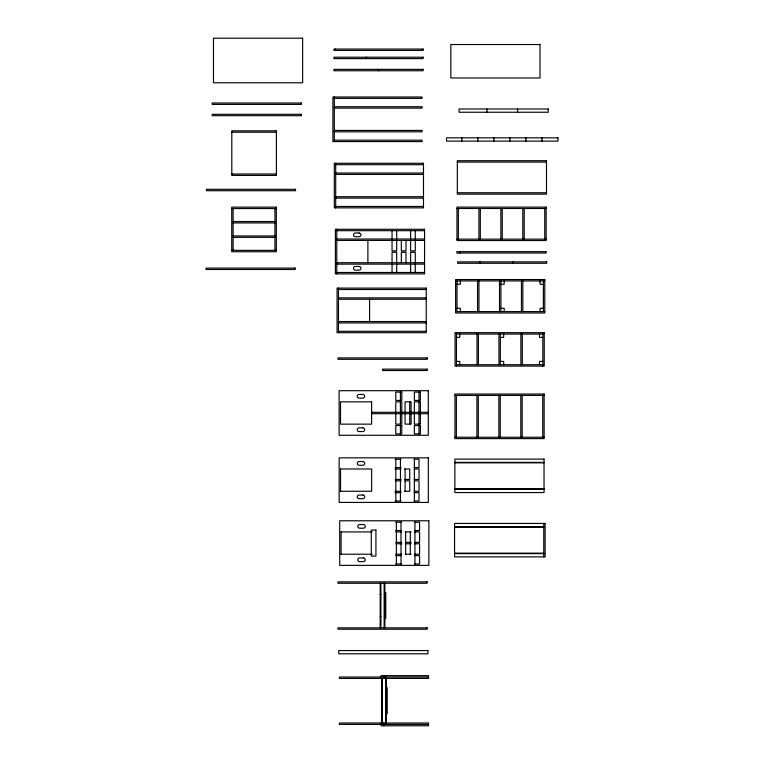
<?xml version="1.0" encoding="UTF-8"?>
<svg xmlns="http://www.w3.org/2000/svg" width="764" height="764" viewBox="0 0 764 764"><rect width="100%" height="100%" fill="white"/><g stroke="black" fill="none" stroke-linecap="round" stroke-linejoin="round"><path stroke-width="1.15" d="M334.307 98.384L422.081 98.384L422.081 96.99L332.913 96.99L332.913 141.579L422.081 141.579L422.081 140.184L334.307 140.184M334.307 106.74L422.081 106.74L422.081 108.135L334.307 108.135M334.307 130.424L422.081 130.424L422.081 131.819L334.307 131.819M231.807 132.22L276.396 132.22M457.33 162.092L546.499 162.092M335.702 164.671L423.476 164.671M335.702 173.027L423.476 173.027M231.807 174.011L276.396 174.011M335.702 174.421L423.476 174.421M457.33 192.748L546.499 192.748M335.702 196.711L423.476 196.711M335.702 198.105L423.476 198.105M335.702 206.471L423.476 206.471M231.731 208.553L276.32 208.553M456.967 208.496L546.136 208.496M233.125 221.55L274.925 221.55M233.125 222.945L274.925 222.945M336.781 230.68L424.555 230.68M233.125 235.952L274.925 235.952M233.125 237.346L274.925 237.346M336.781 239.036L424.555 239.036M456.967 239.151L546.136 239.151M336.781 240.431L424.555 240.431M231.731 250.353L276.32 250.353M336.781 262.73L424.555 262.73M336.781 264.124L424.555 264.124M336.781 272.481L424.555 272.481M455.611 280.942L544.789 280.942M457.006 284.246L460.32 284.246L460.32 280.942M500.897 284.246L504.202 284.246L504.202 280.942M543.395 284.284L540.081 284.284L540.081 280.971M338.462 289.499L426.245 289.499M338.462 297.855L426.245 297.855M338.462 299.249L426.245 299.249M457.006 308.284L460.32 308.284L460.32 311.597M500.897 308.284L504.202 308.284L504.202 311.597M543.395 308.284L540.081 308.284L540.081 311.597M455.611 311.597L544.789 311.597M338.462 321.548L426.245 321.548M338.462 322.943L426.245 322.943M338.462 331.299L426.245 331.299M456.461 334.049L542.841 334.088M456.461 337.363L459.766 337.363L459.766 334.049M500.344 337.363L503.657 337.363L503.657 334.049M542.841 337.392L539.527 337.392L539.527 334.049M456.461 361.401L459.766 361.401L459.766 364.705M500.344 361.401L503.657 361.401L503.657 364.705M542.841 361.401L539.527 361.401L539.527 364.705M456.461 364.705L542.841 364.705M454.962 395.427L544.13 395.427M371.619 412.293L428.279 412.293M371.619 413.687L428.279 413.687M454.962 437.228L544.13 437.228M395.103 459.231L401.033 459.231M414.088 459.231L419.035 459.231L419.035 467.587L414.088 467.587M454.866 462.373L544.035 462.373M454.866 462.841L544.035 462.841M395.103 467.587L401.033 467.587M340.543 468.981L371.657 468.981L371.657 491.271L340.543 491.271M395.103 468.981L401.033 468.981M404.595 468.981L409.743 468.981L409.743 479.429L404.71 479.429M414.088 468.981L419.035 468.981L419.035 479.429L414.155 479.429M395.265 479.429L401.167 479.429M395.265 480.823L401.167 480.823M404.71 480.823L409.743 480.823L409.743 491.271L404.595 491.271M414.155 480.823L419.035 480.823L419.035 491.271L414.088 491.271M454.866 488.845L544.035 488.845M454.866 489.304L544.035 489.304M395.103 491.271L401.033 491.271M395.103 492.665L401.033 492.665M414.088 492.665L419.035 492.665L419.035 501.031L414.088 501.031M395.103 501.031L401.033 501.031M395.666 522.175L401.597 522.175M414.642 522.175L419.589 522.175L419.589 530.531L414.642 530.531M454.58 526.683L543.758 526.683M454.58 527.15L543.758 527.15M395.666 530.531L401.597 530.531M341.097 531.925L372.211 531.925M395.666 531.925L401.597 531.925M405.149 531.925L411.08 531.925M414.642 531.925L419.589 531.925L419.589 542.373L414.709 542.373M395.819 542.373L401.721 542.373M405.264 542.373L411.166 542.373M395.819 543.767L401.721 543.767M405.264 543.767L411.166 543.767M414.709 543.767L419.589 543.767L419.589 554.215L414.642 554.215M454.58 553.155L543.758 553.155M454.58 553.623L543.758 553.623M341.097 554.215L372.211 554.215M395.666 554.215L401.597 554.215M405.149 554.215L411.08 554.215M395.666 555.609L401.597 555.609M414.642 555.609L419.589 555.609L419.589 563.975L414.642 563.975M395.666 563.975L401.597 563.975M384.836 592.549L385.763 592.549L385.763 618.553L384.836 618.553M380.195 594.402L380.883 594.402M380.195 616.691L380.883 616.691M428.537 677.038L339.369 677.038L339.369 678.432L428.537 678.432L428.537 675.643L381.121 675.643L381.121 678.432M386.269 687.715L387.205 687.715L387.205 713.729L386.269 713.729M381.628 689.577L382.325 689.577M381.628 711.867L382.325 711.867M428.537 724.406L339.369 724.406L339.369 723.011L428.537 723.011L428.537 725.8L381.121 725.8L381.121 723.011M544.751 208.496L544.751 239.151M543.758 523.436L543.758 556.87M543.395 280.942L543.395 311.597M542.841 332.693L542.841 366.099M542.736 395.427L542.736 437.228M541.943 137.854L541.943 141.101M525.918 137.854L525.918 141.101M524.199 208.496L524.199 239.151M522.843 280.942L522.843 311.597M522.805 208.496L522.805 239.151M522.289 334.049L522.289 364.705M522.184 395.427L522.184 437.228M521.449 280.942L521.449 311.597M520.895 334.049L520.895 364.705M520.8 395.427L520.8 437.228M517.591 108.994L517.591 112.241M513.284 261.871L513.284 263.265M509.903 137.854L509.903 141.101M502.254 208.496L502.254 239.151M500.859 208.496L500.859 239.151M500.897 280.942L500.897 311.597M500.344 334.049L500.344 364.705M500.248 395.427L500.248 437.228M499.503 280.942L499.503 311.597M498.949 334.049L498.949 364.705M498.854 395.427L498.854 437.228M493.878 137.854L493.878 141.101M486.945 108.994L486.945 112.241M480.308 208.496L480.308 239.151M479.849 261.871L479.849 263.265M478.913 208.496L478.913 239.151M478.952 280.942L478.952 311.597M478.398 334.049L478.398 364.705M478.302 395.427L478.302 437.228M477.853 137.854L477.853 141.101M477.557 280.942L477.557 311.597M477.013 334.049L477.013 364.705M476.908 395.427L476.908 437.228M461.828 137.854L461.828 141.101M459.632 251.652L459.632 253.046M458.362 208.496L458.362 239.151M457.006 280.942L457.006 311.597M456.461 332.665L456.461 366.099M456.356 395.427L456.356 437.228M420.381 412.293L420.381 401.845L414.346 401.845L414.346 412.293M420.381 413.687L420.381 424.135L414.346 424.135L414.346 413.687M418.987 392.094L418.987 400.451M418.987 401.845L418.987 412.293M418.987 413.687L418.987 424.135M418.987 425.529L418.987 433.885M415.263 230.68L415.263 239.036M415.263 240.431L415.263 250.888L410.621 250.888L410.621 240.431M415.263 262.73L415.263 252.273L410.621 252.273L410.621 262.73M415.263 264.124L415.263 272.481M414.938 522.175L414.938 530.531M414.938 531.925L414.938 542.373M414.938 543.767L414.938 554.215M414.938 555.609L414.938 563.975M414.384 459.231L414.384 467.587M414.384 468.981L414.384 479.429M414.384 480.823L414.384 491.271M414.384 492.665L414.384 501.031M411.099 412.293L411.099 401.845L405.054 401.845L405.054 412.293M411.099 413.687L411.099 424.135L405.054 424.135L405.054 413.687M410.621 230.68L410.621 239.036M410.621 264.124L410.621 272.481M410.297 531.925L410.297 542.373M410.297 543.767L410.297 554.215M409.705 401.845L409.705 412.293M409.705 413.687L409.705 424.135M405.98 240.431L405.98 250.888L401.329 250.888L401.329 240.431M405.98 262.73L405.98 252.273L401.329 252.273L401.329 262.73M405.655 531.925L405.655 542.373M405.655 543.767L405.655 554.215M405.101 468.981L405.101 479.429M405.101 480.823L405.101 491.271M401.807 412.293L401.807 401.845L395.771 401.845L395.771 412.293M401.807 413.687L401.807 424.135L395.771 424.135L395.771 413.687M401.004 522.175L401.004 530.531M401.004 531.925L401.004 542.373M401.004 543.767L401.004 554.215M401.004 555.609L401.004 563.975M400.412 392.094L400.412 400.451M400.412 401.845L400.412 412.293M400.412 413.687L400.412 424.135M400.412 425.529L400.412 433.885M400.451 459.231L400.451 467.587M400.451 468.981L400.451 479.429M400.451 480.823L400.451 491.271M400.451 492.665L400.451 501.031M396.688 230.68L396.688 239.036M396.688 240.431L396.688 250.888L392.047 250.888L392.047 240.431M396.688 262.73L396.688 252.273L392.047 252.273L392.047 262.73M396.688 264.124L396.688 272.481M396.363 522.175L396.363 530.531M396.363 531.925L396.363 542.373M396.363 543.767L396.363 554.215M396.363 555.609L396.363 563.975M395.809 459.231L395.809 467.587M395.809 468.981L395.809 479.429M395.809 480.823L395.809 491.271M395.809 492.665L395.809 501.031M392.047 230.68L392.047 239.036M392.047 264.124L392.047 272.481M386.269 678.432L386.269 723.011M385.648 677.038L385.648 678.432M385.648 723.011L385.648 724.406M385.572 678.432L385.572 723.011M384.836 583.257L384.836 627.846M384.139 583.257L384.139 627.846M383.786 675.643L383.786 678.432M383.786 723.011L383.786 725.8M382.325 678.432L382.325 723.011M381.628 678.432L381.628 723.011M380.883 583.257L380.883 627.846M380.195 583.257L380.195 627.846M378.514 69.362L378.514 70.756M369.585 299.249L369.585 321.548M367.895 240.431L367.895 262.73M366.443 57.204L366.443 58.599M341.097 531.677L341.097 554.568M340.543 468.733L340.543 491.624M338.462 288.104L338.462 332.693M336.781 229.286L336.781 273.875M335.702 163.276L335.702 207.865M335.32 49.049L335.32 50.443M334.307 96.99L334.307 141.579M274.925 208.553L274.925 250.353M233.125 208.553L233.125 250.353M302.649 38.2L213.471 38.2L213.471 82.789L302.649 82.789L302.649 38.2M539.995 44.532L450.827 44.532L450.827 77.976L539.995 77.976L539.995 44.532M423.103 49.049L333.935 49.049L333.935 50.443L423.103 50.443L423.103 49.049M423.103 57.204L333.935 57.204L333.935 58.599L423.103 58.599L423.103 57.204M423.103 69.362L333.935 69.362L333.935 70.756L423.103 70.756L423.103 69.362M301.36 103.006L212.182 103.006L212.182 104.401L301.36 104.401L301.36 103.006M548.246 108.994L459.078 108.994L459.078 112.241L548.246 112.241L548.246 108.994M301.388 114.314L212.22 114.314L212.22 115.708L301.388 115.708L301.388 114.314M276.396 130.825L231.807 130.825L231.807 175.405L276.396 175.405L276.396 130.825M557.968 137.854L446.51 137.854L446.51 141.101L557.968 141.101L557.968 137.854M546.499 160.707L457.33 160.707L457.33 194.142L546.499 194.142L546.499 160.707M423.476 163.276L334.307 163.276L334.307 207.865L423.476 207.865L423.476 163.276M295.563 189.329L206.395 189.329L206.395 190.723L295.563 190.723L295.563 189.329M546.136 207.111L456.967 207.111L456.967 240.545L546.136 240.545L546.136 207.111M276.32 207.159L231.731 207.159L231.731 251.738L276.32 251.738L276.32 207.159M424.555 229.286L335.386 229.286L335.386 273.875L424.555 273.875L424.555 229.286M359.07 233.001L355.356 233.001A1.862 1.862 0 0 0 353.493 234.863A1.862 1.862 0 0 0 355.356 236.716L359.07 236.716A1.862 1.862 0 0 0 360.923 234.863A1.862 1.862 0 0 0 359.07 233.001M546.012 251.652L456.843 251.652L456.843 253.046L546.012 253.046L546.012 251.652M546.728 261.871L457.55 261.871L457.55 263.265L546.728 263.265L546.728 261.871M359.07 266.445L355.356 266.445A1.862 1.862 0 0 0 353.493 268.298A1.862 1.862 0 0 0 355.356 270.16L359.07 270.16A1.862 1.862 0 0 0 360.923 268.298A1.862 1.862 0 0 0 359.07 266.445M295.2 268.088L206.032 268.088L206.032 269.482L295.2 269.482L295.2 268.088M544.789 279.548L455.611 279.548L455.611 312.982L544.789 312.982L544.789 279.548M426.245 288.104L337.067 288.104L337.067 332.693L426.245 332.693L426.245 288.104M544.235 332.693L455.067 332.665L455.067 366.099L544.235 366.099L544.235 332.665M427.162 357.915L337.994 357.915L337.994 359.309L427.162 359.309L427.162 357.915M427.162 369.146L382.573 369.146L382.573 370.53L427.162 370.53L427.162 369.146M428.279 390.7L339.111 390.7L339.111 435.279L428.279 435.279L428.279 390.7M401.807 392.094L395.771 392.094L395.771 400.451L401.807 400.451L401.807 392.094M420.381 392.094L414.346 392.094L414.346 400.451L420.381 400.451L420.381 392.094M544.13 394.033L454.962 394.033L454.962 438.612L544.13 438.612L544.13 394.033M362.795 394.415L359.08 394.415A1.862 1.862 0 0 0 357.218 396.268A1.862 1.862 0 0 0 359.08 398.13L362.795 398.13A1.862 1.862 0 0 0 364.657 396.268A1.862 1.862 0 0 0 362.795 394.415M371.619 401.845L340.505 401.845L340.505 424.135L371.619 424.135L371.619 401.845M401.807 425.529L395.771 425.529L395.771 433.885L401.807 433.885L401.807 425.529M420.381 425.529L414.346 425.529L414.346 433.885L420.381 433.885L420.381 425.529M362.795 427.85L359.08 427.85A1.862 1.862 0 0 0 357.218 429.712A1.862 1.862 0 0 0 359.08 431.564L362.795 431.564A1.862 1.862 0 0 0 364.657 429.712A1.862 1.862 0 0 0 362.795 427.85M428.317 457.837L339.149 457.837L339.149 502.416L428.317 502.416L428.317 457.837M544.035 459.116L454.866 459.116L454.866 492.56L544.035 492.56L544.035 459.116M362.833 461.551L359.118 461.551A1.862 1.862 0 0 0 357.266 463.404A1.862 1.862 0 0 0 359.118 465.266L362.833 465.266A1.862 1.862 0 0 0 364.695 463.404A1.862 1.862 0 0 0 362.833 461.551M362.833 494.986L359.118 494.986A1.862 1.862 0 0 0 357.266 496.848A1.862 1.862 0 0 0 359.118 498.701L362.833 498.701A1.862 1.862 0 0 0 364.695 496.848A1.862 1.862 0 0 0 362.833 494.986M428.871 520.781L339.703 520.781L339.703 565.37L428.871 565.37L428.871 520.781M545.143 523.436L454.58 523.436L454.58 556.87L545.143 556.87L545.143 523.436M363.387 524.496L359.672 524.496A1.862 1.862 0 0 0 357.819 526.358A1.862 1.862 0 0 0 359.672 528.211L363.387 528.211A1.862 1.862 0 0 0 365.249 526.358A1.862 1.862 0 0 0 363.387 524.496M375.926 530.073L371.285 530.073L371.285 556.077L375.926 556.077L375.926 530.073M363.387 557.94L359.672 557.94A1.862 1.862 0 0 0 357.819 559.792A1.862 1.862 0 0 0 359.672 561.655L363.387 561.655A1.862 1.862 0 0 0 365.249 559.792A1.862 1.862 0 0 0 363.387 557.94M427.095 581.862L337.927 581.862L337.927 583.257L427.095 583.257L427.095 581.862M427.095 627.846L337.927 627.846L337.927 629.23L427.095 629.23L427.095 627.846M427.935 650.556L338.767 650.556L338.767 653.812L427.935 653.812L427.935 650.556"/></g></svg>
